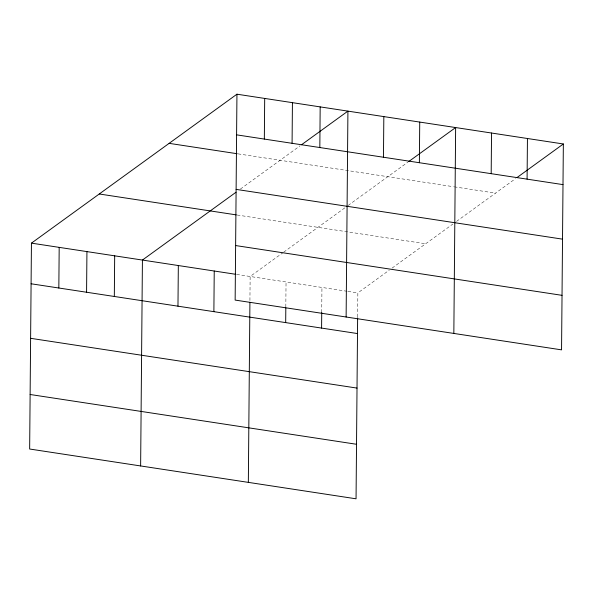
<?xml version="1.0" encoding="UTF-8"?>
<svg xmlns="http://www.w3.org/2000/svg" width="593" height="593" viewBox="0 0 593 593"><rect width="100%" height="100%" fill="white"/><g stroke="black" fill="none" stroke-linecap="round" stroke-linejoin="round"><path stroke-width="0.44" stroke-dasharray="2.96 2.22" d="M249.927 300.51L250.135 276.486L282.972 252.692M285.826 306.907L286.041 281.964M321.732 312.385L321.947 287.442M357.646 316.936L357.853 292.92L389.26 270.156M240.395 189.056L300.095 145.789M283.691 252.173L345.163 207.617M348.106 205.482L407.806 162.215M392.114 268.08L452.882 224.043M456.558 221.382L515.525 178.641M238.045 153.861L453.349 186.691M454.245 186.832L495.533 193.125M237.17 215.022L425.663 243.767M236.674 274.433L347.083 291.274M347.98 291.408L357.853 292.92"/><path stroke-width="0.89" d="M236.948 94.198L235.147 300.08L561.556 349.863L563.35 143.98L236.948 94.198L31.444 243.137L29.65 449.02L356.052 498.802L357.631 317.855M58.833 288.013L59.189 247.37M86.578 292.245L86.934 251.602M114.323 296.478L114.679 255.828M140.63 465.95L142.424 260.06L235.977 192.258M177.974 306.181L178.33 265.538M213.88 311.659L214.236 271.016M248.341 482.376L249.912 302.356M264.337 139.073L264.693 98.431M285.685 322.607L285.819 307.826M292.082 143.306L292.431 102.663M319.827 147.538L320.176 106.896M321.591 328.085L321.732 312.385M346.127 317.01L347.921 111.121L301.526 144.751M383.471 157.241L383.827 116.599M419.377 162.719L419.733 122.076M453.838 333.436L455.639 127.554L408.525 161.696M491.189 173.675L491.538 133.025M527.088 179.145L527.444 138.503M516.948 177.603L563.35 143.98M236.592 134.841L562.994 184.623M169.131 143.35L237.148 153.72M236.118 189.375L562.52 239.149M99.261 193.985L236.266 214.881M235.621 245.554L562.031 295.336M31.444 243.137L235.777 274.3M31.095 283.78L357.497 333.562M30.614 338.314L357.023 388.089M30.124 394.493L356.534 444.276"/></g></svg>
